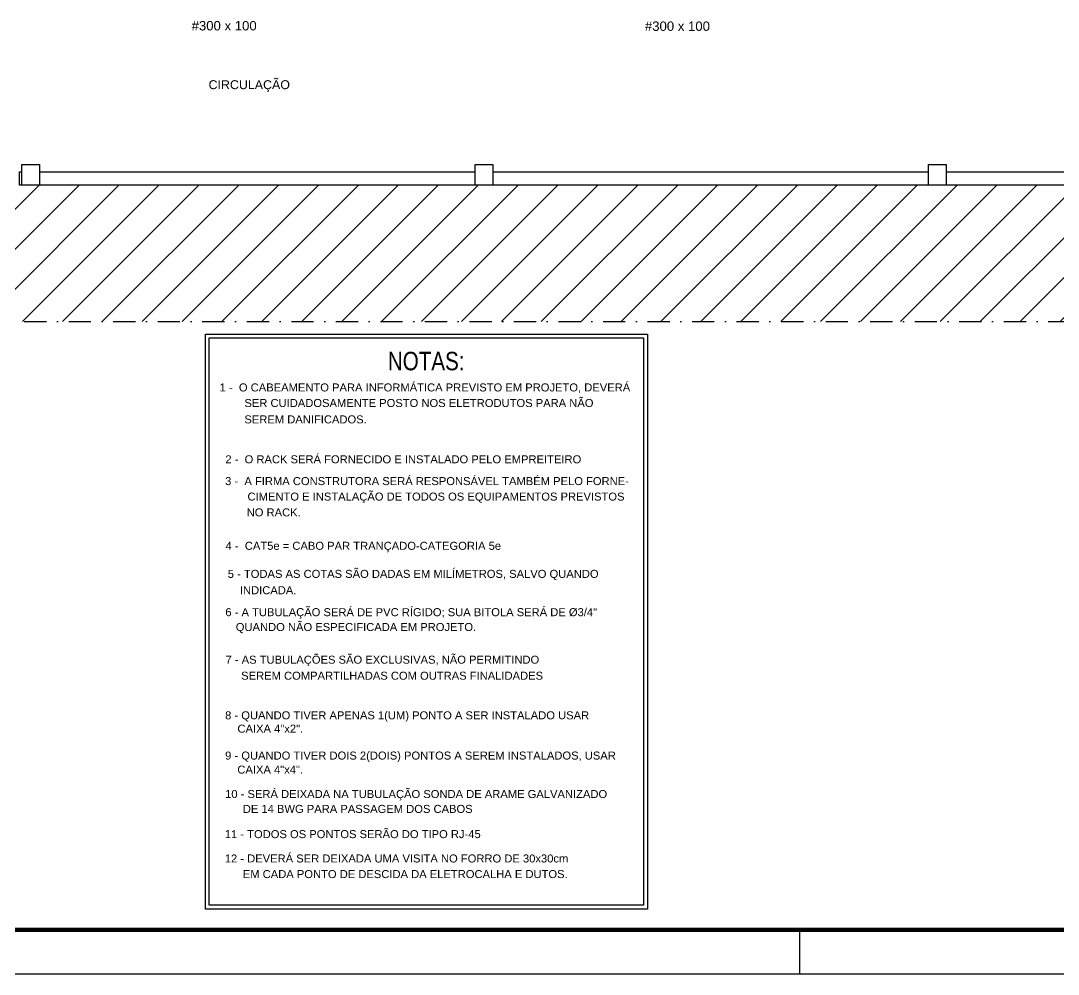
# Model space of a CAD drawing. Header units: millimetres. Extents: x 55 to 8505, y 218 to 3188.
# Drawn here: x 3004 to 4171, y 218 to 1291 of the extents above; entities that cross this region are included whole.
import ezdxf

# ---------------------------------------------------------------- set-up
doc = ezdxf.new("R2010")
doc.units = ezdxf.units.MM
doc.linetypes.add('DASHDOT2', pattern=[0.5, 0.25, -0.125, 0, -0.125])
for name, color, linetype in [('ARQ', 8, 'Continuous'), ('LEGENDA', 7, 'Continuous'), ('TEL_LOG_TUB', 4, 'Continuous'), ('TELECO', 6, 'Continuous')]:
    doc.layers.add(name, color=color, linetype=linetype)
doc.layers.add('M-Textos fios', color=7, linetype='Continuous', lineweight=20)
doc.layers.add('TEXTO', color=7, linetype='Continuous', lineweight=20)
doc.styles.add('Arial', font='Arial.ttf')
doc.styles.add('romans', font='Arial.ttf')

# ---------------------------------------------------------------- blocks, each defined once
blk = doc.blocks.new('A1 sem aba')
at = {"layer": 'LEGENDA'}
blk.add_line((-92.5, 1), (-92.5, 0), dxfattribs=at)
blk.add_lwpolyline([(-169, 59.4), (0, 59.4), (0, 0), (-169, 0), (-169, 59.4)], close=True, dxfattribs=at)
at = {"layer": 'LEGENDA', "const_width": 0.1}
blk.add_lwpolyline([(-1, 58.4), (-1, 1), (-166.5, 1), (-166.5, 58.4)], close=True, dxfattribs=at)

msp = doc.modelspace()

# ---------------------------------------------------------------- hatches: boundary and pattern name
at = {"layer": 'ARQ'}
h = msp.add_hatch(dxfattribs=at)
h.set_pattern_fill('ANSI31', color=8, scale=10, style=0)
h.set_pattern_definition([(45, (452.555, 823.84), (-22.45064, 22.45064), [])])
edge = h.paths.add_edge_path(flags=16)
edge.add_line((2999.555, 1105.828), (2902.555, 1105.828))
edge.add_arc((3002.555, 1105.828), 100, 180, 268.280869)
edge.add_line((2999.555, 1005.873), (2999.555, 1105.828))
h.paths.add_polyline_path([(5570.555, 1095.828), (5530.555, 1095.828), (5530.555, 952.335), (5570.555, 952.335)])
h.paths.add_polyline_path([(5518.555, 1095.828), (5103.555, 1095.828), (5077.555, 1095.828), (5077.555, 1085.828), (5077.555, 952.335), (5518.555, 952.335)])
edge = h.paths.add_edge_path()
edge.add_line((5077.555, 1085.828), (5057.555, 1085.828))
edge.add_line((5057.555, 1085.828), (5057.555, 1105.828))
edge.add_line((5057.555, 1105.828), (4312.555, 1105.828))
edge.add_line((4312.555, 1105.828), (4312.555, 1055.828))
edge.add_line((4312.555, 1055.828), (4297.555, 1055.828))
edge.add_line((4297.555, 1055.828), (4297.555, 1105.828))
edge.add_line((4297.555, 1105.828), (3022.555, 1105.828))
edge.add_line((3022.555, 1105.828), (3005.055, 1105.828))
edge.add_line((3005.055, 1105.828), (3002.555, 1105.828))
edge.add_line((3002.555, 1105.828), (3002.555, 1005.828))
edge.add_line((3002.555, 1005.828), (2999.555, 1005.828))
edge.add_line((2999.555, 1005.828), (2999.555, 1005.873))
edge.add_arc((3002.555, 1105.828), 100, 180, 268.280869, ccw=False)
edge.add_line((2902.555, 1105.828), (472.555, 1105.828))
edge.add_line((472.555, 1105.828), (472.555, 1080.828))
edge.add_line((472.555, 1080.828), (452.555, 1080.828))
edge.add_line((452.555, 1080.828), (452.555, 952.335))
edge.add_line((452.555, 952.335), (5077.555, 952.335))
edge.add_line((5077.555, 952.335), (5077.555, 1085.828))
edge = h.paths.add_edge_path(flags=17)
edge.add_line((3002.555, 1105.828), (2999.555, 1105.828))
edge.add_line((2999.555, 1105.828), (2999.555, 1005.873))
edge.add_arc((3002.555, 1105.828), 100, 268.280869, 270)
edge.add_line((3002.555, 1005.828), (3002.555, 1105.828))
h.paths.add_polyline_path([(5570.555, 952.335), (5587.229, 952.335), (5587.229, 1095.828), (5570.555, 1095.828)])
h.paths.add_polyline_path([(5518.555, 952.335), (5530.555, 952.335), (5530.555, 1095.828), (5518.555, 1095.828)])

# ---------------------------------------------------------------- linework, layer by layer
at = {"layer": 'ARQ', "color": 8, "linetype": 'DASHDOT2', "ltscale": 100}
msp.add_line((452.555, 952.335), (5587.304, 952.335), dxfattribs=at)
at = {"layer": 'ARQ', "color": 8, "linetype": 'Continuous'}
for points in [[(5057.555, 1105.828), (4312.555, 1105.828), (4312.555, 1055.828), (4297.555, 1055.828), (4297.555, 1105.828), (3022.555, 1105.828), (3002.555, 1105.828), (3002.555, 1120.828), (3005.055, 1120.828)], [(3025.055, 1120.828), (3515.055, 1120.828)], [(3535.055, 1120.828), (4025.055, 1120.828)], [(4045.055, 1120.828), (4535.555, 1120.828)]]:
    msp.add_lwpolyline(points, dxfattribs=at)
for points in [[(3005.055, 1128.828), (3025.055, 1128.828), (3025.055, 1105.828), (3005.055, 1105.828)], [(3515.055, 1128.828), (3535.055, 1128.828), (3535.055, 1105.828), (3515.055, 1105.828)], [(4025.055, 1128.828), (4045.055, 1128.828), (4045.055, 1105.828), (4025.055, 1105.828)]]:
    msp.add_lwpolyline(points, close=True, dxfattribs=at)
at = {"layer": 'TEL_LOG_TUB', "color": 8}
for points in [[(3211.492, 938.182), (3708.97, 938.182), (3708.97, 291.383), (3211.492, 291.383)], [(3215.834, 933.84), (3704.628, 933.84), (3704.628, 295.724), (3215.834, 295.724)]]:
    msp.add_lwpolyline(points, close=True, dxfattribs=at)

# ---------------------------------------------------------------- block references
at = {"layer": 'LEGENDA', "xscale": 49.99999999947613, "yscale": 49.99999999947613, "zscale": 49.99999999947613}
msp.add_blockref('A1 sem aba', (8504.901, 218.18), dxfattribs=at)

# ---------------------------------------------------------------- texts
at = {"layer": 'ARQ', "color": 8, "insert": (3260.913, 1223.71), "char_height": 10, "width": 91.59618, "attachment_point": 2, "style": 'Arial'}
msp.add_mtext('CIRCULAÇÃO ', dxfattribs=at)
at = {"layer": 'M-Textos fios', "char_height": 10.59, "width": 127.08, "attachment_point": 7, "line_spacing_factor": 0.798, "style": 'Arial'}
for insert in [(3196.055, 1279.573), (3706.055, 1279.073)]:
    msp.add_mtext('#300 x 100', dxfattribs=dict(at, insert=insert))
at = {"layer": 'TELECO', "color": 7, "style": 'romans'}
for s, height, p in [('1 -  O CABEAMENTO PARA INFORMÁTICA PREVISTO EM PROJETO, DEVERÁ', 9.00465, (3227.572, 873.689)), ('SER CUIDADOSAMENTE POSTO NOS ELETRODUTOS PARA NÃO', 9.00465, (3255.445, 856.182)), ('SEREM DANIFICADOS.', 9.00465, (3255.418, 837.747)), ('2 -  O RACK SERÁ FORNECIDO E INSTALADO PELO EMPREITEIRO', 9.00465, (3234.008, 792.847)), ('3 -  A FIRMA CONSTRUTORA SERÁ RESPONSÁVEL TAMBÉM PELO FORNE-', 9.00465, (3233.784, 768.359)), ('CIMENTO E INSTALAÇÃO DE TODOS OS EQUIPAMENTOS PREVISTOS ', 9.00465, (3258.912, 750.918)), ('NO RACK.', 9.0047, (3258.013, 733.164)), ('4 -  CAT5e = CABO PAR TRANÇADO-CATEGORIA 5e', 9.00465, (3234.26, 695.561)), ('5 - TODAS AS COTAS SÃO DADAS EM MILÍMETROS, SALVO QUANDO', 9.00465, (3236.732, 663.991)), ('INDICADA.', 9.0047, (3250.356, 645.582)), ('6 - A TUBULAÇÃO SERÁ DE PVC RÍGIDO; SUA BITOLA SERÁ DE %%C3/4"', 9.00465, (3234.014, 620.915)), ('QUANDO NÃO ESPECIFICADA EM PROJETO.', 9.00465, (3245.739, 604.228)), ('7 - AS TUBULAÇÕES SÃO EXCLUSIVAS, NÃO PERMITINDO ', 9.00465, (3234.196, 567.469)), ('SEREM COMPARTILHADAS COM OUTRAS FINALIDADES', 9.00465, (3251.797, 549.454)), ('8 - QUANDO TIVER APENAS 1(UM) PONTO A SER INSTALADO USAR ', 9.00465, (3233.76, 504.897)), ('CAIXA 4"x2".', 9.00465, (3247.64, 489.881)), ('9 - QUANDO TIVER DOIS 2(DOIS) PONTOS A SEREM INSTALADOS, USAR ', 9.00465, (3233.76, 459.638)), ('CAIXA 4"x4".', 9.00465, (3247.523, 443.837)), ('10 - SERÁ DEIXADA NA TUBULAÇÃO SONDA DE ARAME GALVANIZADO', 9.00465, (3233.76, 416.372)), ('DE 14 BWG PARA PASSAGEM DOS CABOS', 9.00465, (3253.647, 399.642)), ('11 - TODOS OS PONTOS SERÃO DO TIPO RJ-45', 9.00465, (3233.375, 371.274)), ('12 - DEVERÁ SER DEIXADA UMA VISITA NO FORRO DE 30x30cm ', 9.00465, (3233.375, 343.886)), ('EM CADA PONTO DE DESCIDA DA ELETROCALHA E DUTOS.', 9.00465, (3253.647, 326.339))]:
    msp.add_text(s, height=height, dxfattribs=at).set_placement(p)
at = {"layer": 'TEXTO', "color": 4, "linetype": 'Continuous', "style": 'romans', "width": 0.8}
msp.add_text('NOTAS:', height=20.7505, dxfattribs=at).set_placement((3416.804, 897.492))

doc.saveas('drawing.dxf')
